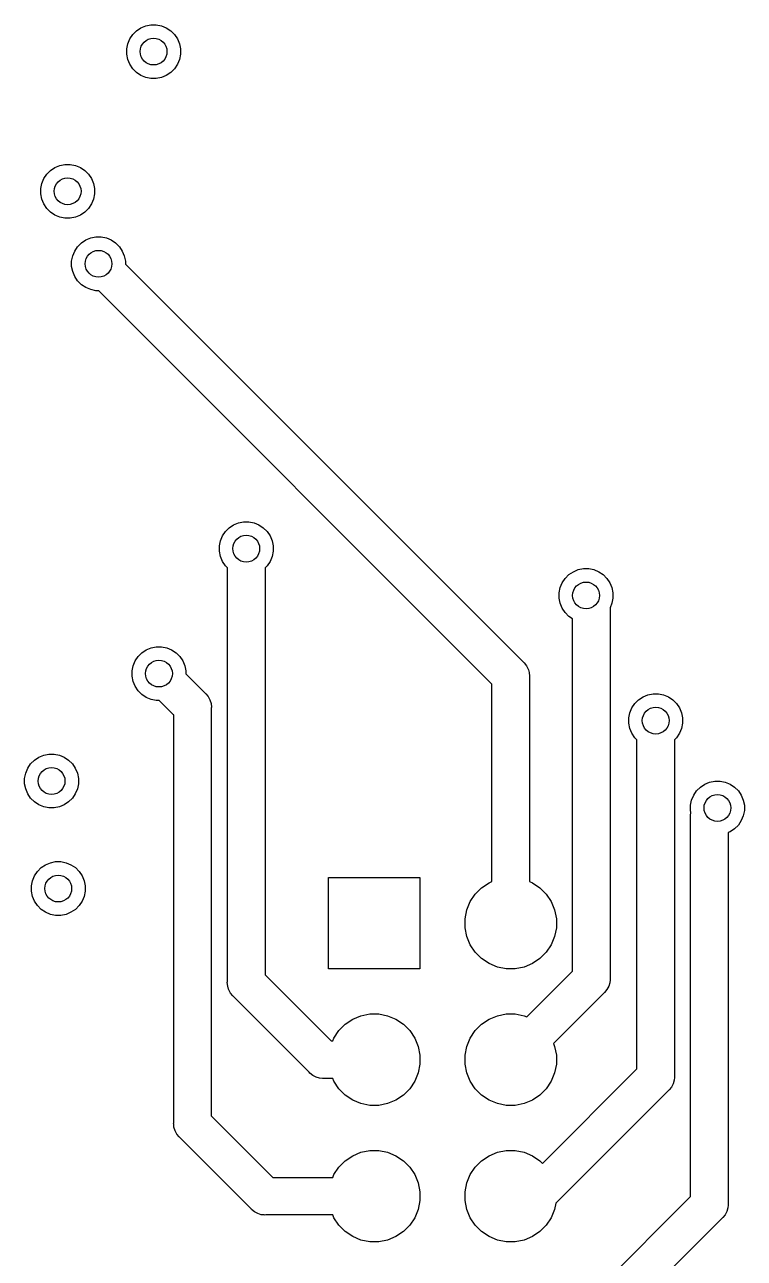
# Model space of a CAD drawing. Extents: x -1.3 to 94.4, y -81.8 to 12.8.
# Drawn here: x 81 to 94.4, y -36.26 to -13.3 of the extents above; entities that cross this region are included whole.
import ezdxf

# ---------------------------------------------------------------- set-up
doc = ezdxf.new("R2010")
doc.units = 0
doc.layers.add('BLACK', color=7, linetype='CONTINUOUS')

msp = doc.modelspace()

# ---------------------------------------------------------------- linework, layer by layer
at = {"layer": 'BLACK', "linetype": 'CONTINUOUS'}
for p, q in [((83.2542, -13.3192), (83.3508, -13.3)), ((83.3508, -13.3), (83.4492, -13.3)), ((83.4492, -13.3), (83.5458, -13.3192)), ((82.9569, -13.5632), (83.0116, -13.4813)), ((83.0116, -13.4813), (83.0813, -13.4116)), ((83.0813, -13.4116), (83.1632, -13.3569)), ((83.1632, -13.3569), (83.2542, -13.3192)), ((83.5458, -13.3192), (83.6368, -13.3569)), ((83.6368, -13.3569), (83.7187, -13.4116)), ((83.7187, -13.4116), (83.7884, -13.4813)), ((83.7884, -13.4813), (83.8431, -13.5632)), ((82.9, -13.7508), (82.9192, -13.6542)), ((82.9, -13.8492), (82.9, -13.7508)), ((82.9192, -13.6542), (82.9569, -13.5632)), ((83.8431, -13.5632), (83.8808, -13.6542)), ((83.8808, -13.6542), (83.9, -13.7508)), ((83.9, -13.7508), (83.9, -13.8492)), ((82.9192, -13.9458), (82.9, -13.8492)), ((82.9569, -14.0368), (82.9192, -13.9458)), ((83.8808, -13.9458), (83.8431, -14.0368)), ((83.9, -13.8492), (83.8808, -13.9458)), ((83.0116, -14.1187), (82.9569, -14.0368)), ((83.0813, -14.1884), (83.0116, -14.1187)), ((83.1632, -14.2431), (83.0813, -14.1884)), ((83.7187, -14.1884), (83.6368, -14.2431)), ((83.7884, -14.1187), (83.7187, -14.1884)), ((83.8431, -14.0368), (83.7884, -14.1187)), ((83.2542, -14.2808), (83.1632, -14.2431)), ((83.3508, -14.3), (83.2542, -14.2808)), ((83.4492, -14.3), (83.3508, -14.3)), ((83.5458, -14.2808), (83.4492, -14.3)), ((83.6368, -14.2431), (83.5458, -14.2808)), ((81.4116, -16.0813), (81.4813, -16.0116)), ((81.4813, -16.0116), (81.5632, -15.9569)), ((81.5632, -15.9569), (81.6542, -15.9192)), ((81.6542, -15.9192), (81.7508, -15.9)), ((81.7508, -15.9), (81.8492, -15.9)), ((81.8492, -15.9), (81.9458, -15.9192)), ((81.9458, -15.9192), (82.0368, -15.9569)), ((82.0368, -15.9569), (82.1187, -16.0116)), ((82.1187, -16.0116), (82.1884, -16.0813)), ((81.3, -16.3508), (81.3192, -16.2542)), ((81.3192, -16.2542), (81.3569, -16.1632)), ((81.3569, -16.1632), (81.4116, -16.0813)), ((82.1884, -16.0813), (82.2431, -16.1632)), ((82.2431, -16.1632), (82.2808, -16.2542)), ((82.2808, -16.2542), (82.3, -16.3508)), ((81.3, -16.4492), (81.3, -16.3508)), ((81.3192, -16.5458), (81.3, -16.4492)), ((82.3, -16.4492), (82.2808, -16.5458)), ((82.3, -16.3508), (82.3, -16.4492)), ((81.3569, -16.6368), (81.3192, -16.5458)), ((81.4116, -16.7187), (81.3569, -16.6368)), ((81.4813, -16.7884), (81.4116, -16.7187)), ((82.1884, -16.7187), (82.1187, -16.7884)), ((82.2431, -16.6368), (82.1884, -16.7187)), ((82.2808, -16.5458), (82.2431, -16.6368)), ((81.5632, -16.8431), (81.4813, -16.7884)), ((81.6542, -16.8808), (81.5632, -16.8431)), ((81.7508, -16.9), (81.6542, -16.8808)), ((81.8492, -16.9), (81.7508, -16.9)), ((81.9458, -16.8808), (81.8492, -16.9)), ((82.0368, -16.8431), (81.9458, -16.8808)), ((82.1187, -16.7884), (82.0368, -16.8431)), ((81.9319, -17.5132), (81.9866, -17.4313)), ((81.9866, -17.4313), (82.0563, -17.3616)), ((82.0563, -17.3616), (82.1382, -17.3069)), ((82.1382, -17.3069), (82.2292, -17.2692)), ((82.2292, -17.2692), (82.3258, -17.25)), ((82.3258, -17.25), (82.4242, -17.25)), ((82.4242, -17.25), (82.5208, -17.2692)), ((82.5208, -17.2692), (82.6118, -17.3069)), ((82.6118, -17.3069), (82.6937, -17.3616)), ((82.6937, -17.3616), (82.7634, -17.4313)), ((82.7634, -17.4313), (82.8181, -17.5132)), ((81.875, -17.7008), (81.8942, -17.6042)), ((81.8942, -17.6042), (81.9319, -17.5132)), ((82.8181, -17.5132), (82.8558, -17.6042)), ((82.8558, -17.6042), (82.875, -17.7008)), ((81.875, -17.7992), (81.875, -17.7008)), ((81.8942, -17.8958), (81.875, -17.7992)), ((81.9319, -17.9868), (81.8942, -17.8958)), ((82.875, -17.7008), (82.875, -17.755)), ((82.875, -17.755), (90.2853, -25.1654)), ((81.9866, -18.0687), (81.9319, -17.9868)), ((82.0563, -18.1384), (81.9866, -18.0687)), ((82.1382, -18.1931), (82.0563, -18.1384)), ((82.2292, -18.2308), (82.1382, -18.1931)), ((82.3258, -18.25), (82.2292, -18.2308)), ((82.38, -18.25), (82.3258, -18.25)), ((89.7, -25.57), (82.38, -18.25)), ((84.7366, -22.7313), (84.8063, -22.6616)), ((84.8063, -22.6616), (84.8882, -22.6069)), ((84.8882, -22.6069), (84.9792, -22.5692)), ((84.9792, -22.5692), (85.0758, -22.55)), ((85.0758, -22.55), (85.1742, -22.55)), ((85.1742, -22.55), (85.2708, -22.5692)), ((85.2708, -22.5692), (85.3618, -22.6069)), ((85.3618, -22.6069), (85.4437, -22.6616)), ((85.4437, -22.6616), (85.5134, -22.7313)), ((84.625, -23.0008), (84.6442, -22.9042)), ((84.6442, -22.9042), (84.6819, -22.8132)), ((84.6819, -22.8132), (84.7366, -22.7313)), ((85.5134, -22.7313), (85.5681, -22.8132)), ((85.5681, -22.8132), (85.6058, -22.9042)), ((85.6058, -22.9042), (85.625, -23.0008)), ((84.625, -23.0992), (84.625, -23.0008)), ((84.6442, -23.1958), (84.625, -23.0992)), ((85.625, -23.0992), (85.6058, -23.1958)), ((85.625, -23.0008), (85.625, -23.0992)), ((84.6819, -23.2868), (84.6442, -23.1958)), ((84.7366, -23.3687), (84.6819, -23.2868)), ((84.775, -23.4071), (84.7366, -23.3687)), ((84.775, -31.1078), (84.775, -23.4071)), ((85.5134, -23.3687), (85.475, -23.4071)), ((85.475, -23.4071), (85.475, -30.98)), ((85.5681, -23.2868), (85.5134, -23.3687)), ((85.6058, -23.1958), (85.5681, -23.2868)), ((91.0099, -23.6852), (91.0646, -23.6033)), ((91.0646, -23.6033), (91.1343, -23.5336)), ((91.1343, -23.5336), (91.2162, -23.4789)), ((91.2162, -23.4789), (91.3072, -23.4412)), ((91.3072, -23.4412), (91.4038, -23.422)), ((91.4038, -23.422), (91.5023, -23.422)), ((91.5023, -23.422), (91.5989, -23.4412)), ((91.5989, -23.4412), (91.6899, -23.4789)), ((91.6899, -23.4789), (91.7718, -23.5336)), ((91.7718, -23.5336), (91.8414, -23.6033)), ((91.8414, -23.6033), (91.8961, -23.6852)), ((90.953, -23.8728), (90.9722, -23.7762)), ((90.953, -23.9712), (90.953, -23.8728)), ((90.9722, -23.7762), (91.0099, -23.6852)), ((91.8961, -23.6852), (91.9338, -23.7762)), ((91.9338, -23.7762), (91.953, -23.8728)), ((91.953, -23.8728), (91.953, -23.9712)), ((90.9722, -24.0678), (90.953, -23.9712)), ((91.0099, -24.1588), (90.9722, -24.0678)), ((91.9338, -24.0678), (91.9, -24.1495)), ((91.953, -23.9712), (91.9338, -24.0678)), ((91.0646, -24.2407), (91.0099, -24.1588)), ((91.1343, -24.3104), (91.0646, -24.2407)), ((91.2, -24.3543), (91.1343, -24.3104)), ((91.9, -24.1495), (91.9, -31.0428)), ((91.2, -30.915), (91.2, -24.3543)), ((83.1116, -25.0563), (83.1813, -24.9866)), ((83.1813, -24.9866), (83.2632, -24.9319)), ((83.2632, -24.9319), (83.3542, -24.8942)), ((83.3542, -24.8942), (83.4508, -24.875)), ((83.4508, -24.875), (83.5492, -24.875)), ((83.5492, -24.875), (83.6458, -24.8942)), ((83.6458, -24.8942), (83.7368, -24.9319)), ((83.7368, -24.9319), (83.8187, -24.9866)), ((83.8187, -24.9866), (83.8884, -25.0563)), ((83, -25.3258), (83.0192, -25.2292)), ((83.0192, -25.2292), (83.0569, -25.1382)), ((83.0569, -25.1382), (83.1116, -25.0563)), ((83.8884, -25.0563), (83.9431, -25.1382)), ((83.9431, -25.1382), (83.9808, -25.2292)), ((83.9808, -25.2292), (84, -25.3258)), ((90.2853, -25.1654), (90.2987, -25.1763)), ((90.2987, -25.1763), (90.3424, -25.2296)), ((90.3424, -25.2296), (90.3749, -25.2904)), ((83, -25.4242), (83, -25.3258)), ((83.0192, -25.5208), (83, -25.4242)), ((84, -25.3258), (84, -25.38)), ((84, -25.38), (84.2596, -25.6397)), ((90.3749, -25.2904), (90.3798, -25.3064)), ((90.3798, -25.3064), (90.3949, -25.3564)), ((90.3949, -25.3564), (90.4017, -25.425)), ((90.4017, -25.425), (90.4, -25.4422)), ((90.4, -25.4422), (90.4, -29.2449)), ((83.0569, -25.6118), (83.0192, -25.5208)), ((83.1116, -25.6937), (83.0569, -25.6118)), ((83.1813, -25.7634), (83.1116, -25.6937)), ((84.2596, -25.6397), (84.2596, -25.6397)), ((84.2596, -25.6397), (84.3603, -25.7403)), ((89.7, -29.2449), (89.7, -25.57)), ((83.2632, -25.8181), (83.1813, -25.7634)), ((83.3542, -25.8558), (83.2632, -25.8181)), ((83.4508, -25.875), (83.3542, -25.8558)), ((83.505, -25.875), (83.4508, -25.875)), ((83.7647, -26.1346), (83.505, -25.875)), ((84.3603, -25.7403), (84.3737, -25.7513)), ((84.3737, -25.7513), (84.4174, -25.8046)), ((84.4174, -25.8046), (84.4499, -25.8654)), ((84.4499, -25.8654), (84.4499, -25.8654)), ((84.4499, -25.8654), (84.4699, -25.9314)), ((84.4699, -25.9314), (84.4767, -26)), ((92.3069, -26.0132), (92.3616, -25.9313)), ((92.3616, -25.9313), (92.4313, -25.8616)), ((92.4313, -25.8616), (92.5132, -25.8069)), ((92.5132, -25.8069), (92.6042, -25.7692)), ((92.6042, -25.7692), (92.7008, -25.75)), ((92.7008, -25.75), (92.7993, -25.75)), ((92.7993, -25.75), (92.8959, -25.7692)), ((92.8959, -25.7692), (92.9868, -25.8069)), ((92.9868, -25.8069), (93.0687, -25.8616)), ((93.0687, -25.8616), (93.1384, -25.9313)), ((93.1384, -25.9313), (93.1931, -26.0132)), ((83.775, -26.145), (83.7647, -26.1346)), ((83.7647, -26.1346), (83.7647, -26.1346)), ((83.775, -33.7328), (83.775, -26.145)), ((84.4767, -26), (84.475, -26.0172)), ((84.475, -26.0172), (84.475, -33.605)), ((92.25, -26.2008), (92.2692, -26.1042)), ((92.2692, -26.1042), (92.3069, -26.0132)), ((93.1931, -26.0132), (93.2308, -26.1042)), ((93.2308, -26.1042), (93.25, -26.2008)), ((92.25, -26.2992), (92.25, -26.2008)), ((92.2692, -26.3958), (92.25, -26.2992)), ((92.3069, -26.4868), (92.2692, -26.3958)), ((93.2308, -26.3958), (93.1931, -26.4868)), ((93.25, -26.2992), (93.2308, -26.3958)), ((93.25, -26.2008), (93.25, -26.2992)), ((92.3616, -26.5687), (92.3069, -26.4868)), ((92.4, -26.6071), (92.3616, -26.5687)), ((92.4, -32.73), (92.4, -26.6071)), ((93.1384, -26.5687), (93.1, -26.6071)), ((93.1, -26.6071), (93.1, -32.8578)), ((93.1931, -26.4868), (93.1384, -26.5687)), ((81.0569, -27.1382), (81.1116, -27.0563)), ((81.1116, -27.0563), (81.1813, -26.9866)), ((81.1813, -26.9866), (81.2632, -26.9319)), ((81.2632, -26.9319), (81.3542, -26.8942)), ((81.3542, -26.8942), (81.4508, -26.875)), ((81.4508, -26.875), (81.5492, -26.875)), ((81.5492, -26.875), (81.6458, -26.8942)), ((81.6458, -26.8942), (81.7368, -26.9319)), ((81.7368, -26.9319), (81.8187, -26.9866)), ((81.8187, -26.9866), (81.8884, -27.0563)), ((81.8884, -27.0563), (81.9431, -27.1382)), ((81, -27.3258), (81.0192, -27.2292)), ((81.0192, -27.2292), (81.0569, -27.1382)), ((81.9431, -27.1382), (81.9808, -27.2292)), ((81.9808, -27.2292), (82, -27.3258)), ((81, -27.4242), (81, -27.3258)), ((81.0192, -27.5208), (81, -27.4242)), ((81.0569, -27.6118), (81.0192, -27.5208)), ((81.9808, -27.5208), (81.9431, -27.6118)), ((82, -27.4242), (81.9808, -27.5208)), ((82, -27.3258), (82, -27.4242)), ((93.5116, -27.5563), (93.5813, -27.4866)), ((93.5813, -27.4866), (93.6632, -27.4319)), ((93.6632, -27.4319), (93.7542, -27.3942)), ((93.7542, -27.3942), (93.8508, -27.375)), ((93.8508, -27.375), (93.9493, -27.375)), ((93.9493, -27.375), (94.0459, -27.3942)), ((94.0459, -27.3942), (94.1368, -27.4319)), ((94.1368, -27.4319), (94.2187, -27.4866)), ((94.2187, -27.4866), (94.2884, -27.5563)), ((81.1116, -27.6937), (81.0569, -27.6118)), ((81.1813, -27.7634), (81.1116, -27.6937)), ((81.2632, -27.8181), (81.1813, -27.7634)), ((81.8187, -27.7634), (81.7368, -27.8181)), ((81.8884, -27.6937), (81.8187, -27.7634)), ((81.9431, -27.6118), (81.8884, -27.6937)), ((93.4, -27.8258), (93.4192, -27.7292)), ((93.4192, -27.7292), (93.4569, -27.6382)), ((93.4569, -27.6382), (93.5116, -27.5563)), ((94.2884, -27.5563), (94.3431, -27.6382)), ((94.3431, -27.6382), (94.3808, -27.7292)), ((94.3808, -27.7292), (94.4, -27.8258)), ((81.3542, -27.8558), (81.2632, -27.8181)), ((81.4508, -27.875), (81.3542, -27.8558)), ((81.5492, -27.875), (81.4508, -27.875)), ((81.6458, -27.8558), (81.5492, -27.875)), ((81.7368, -27.8181), (81.6458, -27.8558)), ((93.3983, -28.025), (93.4051, -27.9564)), ((93.4, -27.9242), (93.4, -27.8258)), ((93.4059, -27.9537), (93.4, -27.9242)), ((93.4051, -27.9564), (93.4059, -27.9537)), ((94.4, -27.9242), (94.3808, -28.0208)), ((94.4, -27.8258), (94.4, -27.9242)), ((93.4, -28.0422), (93.3983, -28.025)), ((93.4, -35.105), (93.4, -28.0422)), ((94.2884, -28.1937), (94.2187, -28.2634)), ((94.3431, -28.1118), (94.2884, -28.1937)), ((94.3808, -28.0208), (94.3431, -28.1118)), ((94.1368, -28.3181), (94.1, -28.3334)), ((94.1, -28.3334), (94.1, -35.2328)), ((94.2187, -28.2634), (94.1368, -28.3181)), ((81.3882, -28.9319), (81.4792, -28.8942)), ((81.4792, -28.8942), (81.5758, -28.875)), ((81.5758, -28.875), (81.6742, -28.875)), ((81.6742, -28.875), (81.7708, -28.8942)), ((81.7708, -28.8942), (81.8618, -28.9319)), ((81.1442, -29.2292), (81.1819, -29.1382)), ((81.1819, -29.1382), (81.2366, -29.0563)), ((81.2366, -29.0563), (81.3063, -28.9866)), ((81.3063, -28.9866), (81.3882, -28.9319)), ((81.8618, -28.9319), (81.9437, -28.9866)), ((81.9437, -28.9866), (82.0134, -29.0563)), ((82.0134, -29.0563), (82.0681, -29.1382)), ((82.0681, -29.1382), (82.1058, -29.2292)), ((81.125, -29.3258), (81.1442, -29.2292)), ((81.125, -29.4242), (81.125, -29.3258)), ((82.1058, -29.2292), (82.125, -29.3258)), ((82.125, -29.3258), (82.125, -29.4242)), ((86.66, -30.87), (86.66, -29.17)), ((86.66, -29.17), (88.36, -29.17)), ((88.36, -29.17), (88.36, -30.87)), ((89.3898, -29.4782), (89.5082, -29.3598)), ((89.5082, -29.3598), (89.6474, -29.2667)), ((89.6474, -29.2667), (89.7, -29.2449)), ((90.4, -29.2449), (90.4526, -29.2667)), ((90.4526, -29.2667), (90.5918, -29.3598)), ((90.5918, -29.3598), (90.7102, -29.4782)), ((81.1442, -29.5208), (81.125, -29.4242)), ((81.1819, -29.6118), (81.1442, -29.5208)), ((81.2366, -29.6937), (81.1819, -29.6118)), ((82.0681, -29.6118), (82.0134, -29.6937)), ((82.1058, -29.5208), (82.0681, -29.6118)), ((82.125, -29.4242), (82.1058, -29.5208)), ((89.2967, -29.6174), (89.3898, -29.4782)), ((90.7102, -29.4782), (90.8033, -29.6174)), ((81.3063, -29.7634), (81.2366, -29.6937)), ((81.3882, -29.8181), (81.3063, -29.7634)), ((81.4792, -29.8558), (81.3882, -29.8181)), ((81.8618, -29.8181), (81.7708, -29.8558)), ((81.9437, -29.7634), (81.8618, -29.8181)), ((82.0134, -29.6937), (81.9437, -29.7634)), ((89.2, -29.9363), (89.2327, -29.7721)), ((89.2327, -29.7721), (89.2967, -29.6174)), ((90.8033, -29.6174), (90.8673, -29.7721)), ((90.8673, -29.7721), (90.9, -29.9363)), ((81.5758, -29.875), (81.4792, -29.8558)), ((81.6742, -29.875), (81.5758, -29.875)), ((81.7708, -29.8558), (81.6742, -29.875)), ((89.2, -30.1037), (89.2, -29.9363)), ((90.9, -29.9363), (90.9, -30.1037)), ((89.2327, -30.2679), (89.2, -30.1037)), ((89.2967, -30.4226), (89.2327, -30.2679)), ((90.8673, -30.2679), (90.8033, -30.4226)), ((90.9, -30.1037), (90.8673, -30.2679)), ((89.3898, -30.5618), (89.2967, -30.4226)), ((90.8033, -30.4226), (90.7102, -30.5618)), ((89.5082, -30.6802), (89.3898, -30.5618)), ((89.6474, -30.7733), (89.5082, -30.6802)), ((90.5918, -30.6802), (90.4526, -30.7733)), ((90.7102, -30.5618), (90.5918, -30.6802)), ((85.475, -30.98), (86.705, -32.21)), ((88.36, -30.87), (86.66, -30.87)), ((89.8021, -30.8373), (89.6474, -30.7733)), ((89.9663, -30.87), (89.8021, -30.8373)), ((90.1337, -30.87), (89.9663, -30.87)), ((90.2979, -30.8373), (90.1337, -30.87)), ((90.4526, -30.7733), (90.2979, -30.8373)), ((90.3506, -31.7645), (91.2, -30.915)), ((84.7733, -31.125), (84.775, -31.1078)), ((84.7801, -31.1936), (84.7733, -31.125)), ((84.7972, -31.25), (84.7801, -31.1936)), ((91.8749, -31.1946), (91.8424, -31.2554)), ((91.8949, -31.1286), (91.8749, -31.1946)), ((91.9, -31.0772), (91.8949, -31.1286)), ((91.9, -31.0428), (91.9017, -31.06)), ((91.9017, -31.06), (91.9, -31.0772)), ((84.8001, -31.2596), (84.7972, -31.25)), ((84.8326, -31.3204), (84.8001, -31.2596)), ((84.8763, -31.3737), (84.8326, -31.3204)), ((84.8897, -31.3846), (84.8763, -31.3737)), ((86.3004, -32.7953), (84.8897, -31.3846)), ((91.7853, -31.3196), (90.8455, -32.2594)), ((91.7987, -31.3087), (91.7853, -31.3196)), ((91.8424, -31.2554), (91.7987, -31.3087)), ((86.8498, -32.0182), (86.9682, -31.8998)), ((86.9682, -31.8998), (87.1074, -31.8067)), ((87.1074, -31.8067), (87.2621, -31.7427)), ((87.2621, -31.7427), (87.4263, -31.71)), ((87.4263, -31.71), (87.5937, -31.71)), ((87.5937, -31.71), (87.7579, -31.7427)), ((87.7579, -31.7427), (87.9126, -31.8067)), ((87.9126, -31.8067), (88.0518, -31.8998)), ((88.0518, -31.8998), (88.1702, -32.0182)), ((89.3898, -32.0182), (89.5082, -31.8998)), ((89.5082, -31.8998), (89.6474, -31.8067)), ((89.6474, -31.8067), (89.8021, -31.7427)), ((89.8021, -31.7427), (89.9663, -31.71)), ((89.9663, -31.71), (90.1337, -31.71)), ((90.1337, -31.71), (90.2979, -31.7427)), ((90.2979, -31.7427), (90.3506, -31.7645)), ((86.7567, -32.1574), (86.8498, -32.0182)), ((88.1702, -32.0182), (88.2633, -32.1574)), ((89.2967, -32.1574), (89.3898, -32.0182)), ((86.705, -32.21), (86.7349, -32.21)), ((86.7349, -32.21), (86.7567, -32.1574)), ((88.2633, -32.1574), (88.3273, -32.3121)), ((88.3273, -32.3121), (88.36, -32.4763)), ((89.2, -32.4763), (89.2327, -32.3121)), ((89.2327, -32.3121), (89.2967, -32.1574)), ((90.8455, -32.2594), (90.8673, -32.3121)), ((90.8673, -32.3121), (90.9, -32.4763)), ((88.36, -32.4763), (88.36, -32.6437)), ((89.2, -32.6437), (89.2, -32.4763)), ((90.9, -32.4763), (90.9, -32.6437)), ((86.3113, -32.8087), (86.3004, -32.7953)), ((86.3646, -32.8524), (86.3113, -32.8087)), ((88.3273, -32.8079), (88.2633, -32.9626)), ((88.36, -32.6437), (88.3273, -32.8079)), ((89.2327, -32.8079), (89.2, -32.6437)), ((89.2967, -32.9626), (89.2327, -32.8079)), ((90.6411, -34.489), (92.4, -32.73)), ((90.8673, -32.8079), (90.8033, -32.9626)), ((90.9, -32.6437), (90.8673, -32.8079)), ((86.4254, -32.8849), (86.3646, -32.8524)), ((86.4914, -32.9049), (86.4254, -32.8849)), ((86.5428, -32.91), (86.4914, -32.9049)), ((86.56, -32.9117), (86.5428, -32.91)), ((86.5428, -32.91), (86.5428, -32.91)), ((86.5772, -32.91), (86.56, -32.9117)), ((86.7349, -32.91), (86.5772, -32.91)), ((86.7567, -32.9626), (86.7349, -32.91)), ((86.8498, -33.1018), (86.7567, -32.9626)), ((88.2633, -32.9626), (88.1702, -33.1018)), ((89.3898, -33.1018), (89.2967, -32.9626)), ((90.8033, -32.9626), (90.7102, -33.1018)), ((93.0749, -33.0096), (93.0424, -33.0704)), ((93.0949, -32.9436), (93.0749, -33.0096)), ((93.1, -32.8922), (93.0949, -32.9436)), ((93.1, -32.8578), (93.1017, -32.875)), ((93.1017, -32.875), (93.1, -32.8922)), ((93.1, -32.8922), (93.1, -32.8922)), ((86.9682, -33.2202), (86.8498, -33.1018)), ((87.1074, -33.3133), (86.9682, -33.2202)), ((88.0518, -33.2202), (87.9126, -33.3133)), ((88.1702, -33.1018), (88.0518, -33.2202)), ((89.5082, -33.2202), (89.3898, -33.1018)), ((89.6474, -33.3133), (89.5082, -33.2202)), ((90.5918, -33.2202), (90.4526, -33.3133)), ((90.7102, -33.1018), (90.5918, -33.2202)), ((92.9853, -33.1346), (90.891, -35.229)), ((92.9987, -33.1237), (92.9853, -33.1346)), ((93.0424, -33.0704), (92.9987, -33.1237)), ((87.2621, -33.3773), (87.1074, -33.3133)), ((87.4263, -33.41), (87.2621, -33.3773)), ((87.5937, -33.41), (87.4263, -33.41)), ((87.7579, -33.3773), (87.5937, -33.41)), ((87.9126, -33.3133), (87.7579, -33.3773)), ((89.8021, -33.3773), (89.6474, -33.3133)), ((89.9663, -33.41), (89.8021, -33.3773)), ((90.1337, -33.41), (89.9663, -33.41)), ((90.2979, -33.3773), (90.1337, -33.41)), ((90.4526, -33.3133), (90.2979, -33.3773)), ((83.7733, -33.75), (83.775, -33.7328)), ((84.475, -33.605), (85.62, -34.75)), ((83.775, -33.7672), (83.7733, -33.75)), ((83.7801, -33.8186), (83.775, -33.7672)), ((83.8001, -33.8846), (83.7801, -33.8186)), ((83.8326, -33.9454), (83.8001, -33.8846)), ((83.8763, -33.9987), (83.8326, -33.9454)), ((83.8897, -34.0096), (83.8763, -33.9987)), ((85.2154, -35.3353), (83.8897, -34.0096)), ((86.9682, -34.4398), (87.1074, -34.3467)), ((87.1074, -34.3467), (87.2621, -34.2827)), ((87.2621, -34.2827), (87.4263, -34.25)), ((87.4263, -34.25), (87.5937, -34.25)), ((87.5937, -34.25), (87.7579, -34.2827)), ((87.7579, -34.2827), (87.9126, -34.3467)), ((87.9126, -34.3467), (88.0518, -34.4398)), ((89.5082, -34.4398), (89.6474, -34.3467)), ((89.6474, -34.3467), (89.8021, -34.2827)), ((89.8021, -34.2827), (89.9663, -34.25)), ((89.9663, -34.25), (90.1337, -34.25)), ((90.1337, -34.25), (90.2979, -34.2827)), ((90.2979, -34.2827), (90.4526, -34.3467)), ((90.4526, -34.3467), (90.5918, -34.4398)), ((86.7567, -34.6974), (86.8498, -34.5582)), ((86.8498, -34.5582), (86.9682, -34.4398)), ((88.0518, -34.4398), (88.1702, -34.5582)), ((88.1702, -34.5582), (88.2633, -34.6974)), ((89.2967, -34.6974), (89.3898, -34.5582)), ((89.3898, -34.5582), (89.5082, -34.4398)), ((90.5918, -34.4398), (90.6411, -34.489)), ((85.62, -34.75), (86.7349, -34.75)), ((86.7349, -34.75), (86.7567, -34.6974)), ((88.2633, -34.6974), (88.3273, -34.8521)), ((88.3273, -34.8521), (88.36, -35.0163)), ((89.2, -35.0163), (89.2327, -34.8521)), ((89.2327, -34.8521), (89.2967, -34.6974)), ((88.36, -35.0163), (88.36, -35.1837)), ((89.2, -35.1837), (89.2, -35.0163)), ((91.215, -37.29), (93.4, -35.105)), ((85.2263, -35.3487), (85.2154, -35.3353)), ((85.2796, -35.3924), (85.2263, -35.3487)), ((88.3273, -35.3479), (88.2633, -35.5026)), ((88.36, -35.1837), (88.3273, -35.3479)), ((89.2327, -35.3479), (89.2, -35.1837)), ((89.2967, -35.5026), (89.2327, -35.3479)), ((90.8673, -35.3479), (90.8033, -35.5026)), ((90.891, -35.229), (90.8673, -35.3479)), ((94.0949, -35.3186), (94.0749, -35.3846)), ((94.1, -35.2672), (94.0949, -35.3186)), ((94.1, -35.2328), (94.1017, -35.25)), ((94.1017, -35.25), (94.1, -35.2672)), ((94.1, -35.2672), (94.1, -35.2672)), ((85.3404, -35.4249), (85.2796, -35.3924)), ((85.4064, -35.4449), (85.3404, -35.4249)), ((85.4578, -35.45), (85.4064, -35.4449)), ((85.475, -35.4517), (85.4578, -35.45)), ((85.4578, -35.45), (85.4578, -35.45)), ((85.4922, -35.45), (85.475, -35.4517)), ((86.7349, -35.45), (85.4922, -35.45)), ((86.7567, -35.5026), (86.7349, -35.45)), ((86.8498, -35.6418), (86.7567, -35.5026)), ((88.2633, -35.5026), (88.1702, -35.6418)), ((89.3898, -35.6418), (89.2967, -35.5026)), ((90.8033, -35.5026), (90.7102, -35.6418)), ((93.9853, -35.5096), (91.6197, -37.8753)), ((93.9987, -35.4987), (93.9853, -35.5096)), ((94.0424, -35.4454), (93.9987, -35.4987)), ((94.0749, -35.3846), (94.0424, -35.4454)), ((86.9682, -35.7602), (86.8498, -35.6418)), ((87.1074, -35.8533), (86.9682, -35.7602)), ((88.0518, -35.7602), (87.9126, -35.8533)), ((88.1702, -35.6418), (88.0518, -35.7602)), ((89.5082, -35.7602), (89.3898, -35.6418)), ((89.6474, -35.8533), (89.5082, -35.7602)), ((90.5918, -35.7602), (90.4526, -35.8533)), ((90.7102, -35.6418), (90.5918, -35.7602)), ((87.2621, -35.9173), (87.1074, -35.8533)), ((87.4263, -35.95), (87.2621, -35.9173)), ((87.5937, -35.95), (87.4263, -35.95)), ((87.7579, -35.9173), (87.5937, -35.95)), ((87.9126, -35.8533), (87.7579, -35.9173)), ((89.8021, -35.9173), (89.6474, -35.8533)), ((89.9663, -35.95), (89.8021, -35.9173)), ((90.1337, -35.95), (89.9663, -35.95)), ((90.2979, -35.9173), (90.1337, -35.95)), ((90.4526, -35.8533), (90.2979, -35.9173))]:
    msp.add_line(p, q, dxfattribs=at)
at = {"layer": 'BLACK'}
for centre in [(83.4, -13.8), (81.8, -16.4), (82.375, -17.75), (85.125, -23.05), (91.453, -23.922), (83.5, -25.375), (92.75, -26.25), (81.5, -27.375), (93.9, -27.875), (81.625, -29.375)]:
    msp.add_circle(centre, 0.25, dxfattribs=at)

doc.saveas('drawing.dxf')
